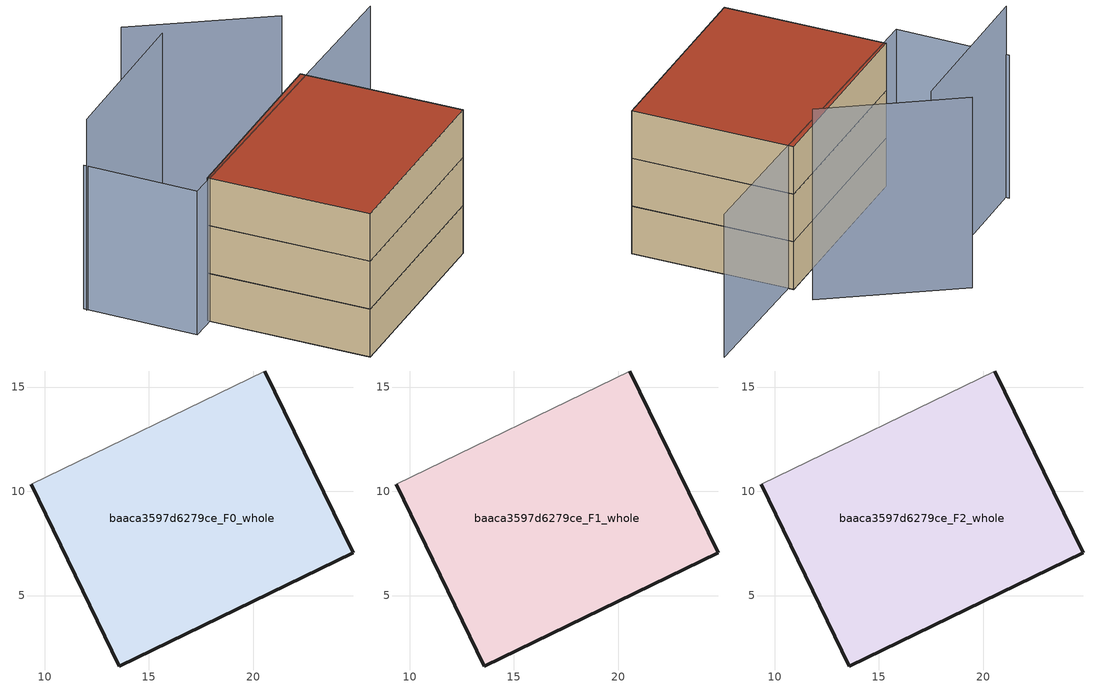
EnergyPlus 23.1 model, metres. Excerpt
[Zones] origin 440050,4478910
baaca3597d6279ce_F0_whole
 floor ground (EU_floor_Construction): 24.79,7.04 20.57,15.77 9.36,10.34 13.59,1.62 z0
 wall outside (EU_wall_Construction): 20.57,15.77 24.79,7.04 13.59,1.62 9.36,10.34 z0:3
 wall adiabatic (EU_wall_Construction): 9.36,10.34 20.57,15.77 z0:3
baaca3597d6279ce_F1_whole
 floor to baaca3597d6279ce_F0_whole (EU_floor_Construction): 24.79,7.04 20.56,15.77 9.36,10.34 13.58,1.62 z3
 wall outside (EU_wall_Construction): 20.57,15.77 24.79,7.04 13.59,1.62 9.36,10.34 z3:6
 wall adiabatic (EU_wall_Construction): 9.36,10.34 20.57,15.77 z3:6
baaca3597d6279ce_F2_whole
 floor to baaca3597d6279ce_F1_whole (EU_floor_Construction): 24.79,7.04 20.56,15.77 9.36,10.34 13.58,1.62 z6
 wall outside (EU_wall_Construction): 20.57,15.77 24.79,7.04 13.59,1.62 9.36,10.34 z6:9
 wall adiabatic (EU_wall_Construction): 9.36,10.34 20.57,15.77 z6:9
 roof outside (EU_roof_Construction): 20.57,15.77 24.79,7.04 13.59,1.62 9.36,10.34 z9
shading: 28.24,18.97 7.98,9.54 / 7.98,9.54 5.1,15.72 z0:9; 14.29,19.99 5.1,15.46 / 20.5,17.28 13,21.92 z0:12
[Building]
EU S2 Campaign: North Axis=0; Terrain=City; Solar Distribution=FullExterior
[Site:Location]
Madrid: Latitude=40.5; Longitude=-3.5; Time Zone=1; Elevation=609
[SizingPeriod:WeatherFileDays]
AnnualSizingPeriod: Begin Month=1; Begin Day of Month=1; End Month=12; End Day of Month=31; Day of Week for Start Day=Monday; Use Weather File Daylight Saving Period=No; Use Weather File Rain and Snow Indicators=No
[MATERIAL]
EU_InternalMass_Material: Roughness=MediumRough; Thickness=0.1; Conductivity=1; Density=1800; Specific Heat=900; Thermal Absorptance=0.9; Solar Absorptance=0.7; Visible Absorptance=0.7
[MATERIAL:NOMASS] Roughness=MediumRough; Thermal Absorptance=0.9; Solar Absorptance=0.7; Visible Absorptance=0.7
Name | Thermal Resistance
EU_wall_NoMass | 1.60022
EU_roof_NoMass | 1.57597
EU_floor_NoMass | 0.470652
[CONSTRUCTION]
EU_wall_Construction: EU_wall_NoMass
EU_roof_Construction: EU_roof_NoMass
EU_floor_Construction: EU_floor_NoMass
EU_InternalMass_Construction: EU_InternalMass_Material
[ZONE] Type=1; Multiplier=1; Ceiling Height=autocalculate; Floor Area=autocalculate; Part of Total Floor Area=Yes
Name | Volume
baaca3597d6279ce_F0_whole | 361.946
baaca3597d6279ce_F1_whole; baaca3597d6279ce_F2_whole | 361.947
[INTERNALMASS] Construction=EU_InternalMass_Construction; Surface Area=120.649
Name | Zone or ZoneList
baaca3597d6279ce_F0_whole_EU_InternalMass | baaca3597d6279ce_F0_whole
baaca3597d6279ce_F1_whole_EU_InternalMass | baaca3597d6279ce_F1_whole
baaca3597d6279ce_F2_whole_EU_InternalMass | baaca3597d6279ce_F2_whole
[OTHEREQUIPMENT] Fuel Type=Electricity; Design Level Calculation Method=Watts/Area; Power per Zone Floor Area=1; Fraction Latent=0; Fraction Radiant=0; Fraction Lost=0; Carbon Dioxide Generation Rate=0; EndUse Subcategory=EU_Step8_InternalGains
Name | Zone or ZoneList or Space or SpaceList | Schedule
EU_Step8_InternalGain_baaca3597d6279ce_F0_whole_f000 | baaca3597d6279ce_F0_whole | EU_Step8_GainSchedule_baaca3597d6279ce_F0_whole_f000
EU_Step8_InternalGain_baaca3597d6279ce_F1_whole_f000 | baaca3597d6279ce_F1_whole | EU_Step8_GainSchedule_baaca3597d6279ce_F1_whole_f000
EU_Step8_InternalGain_baaca3597d6279ce_F2_whole_f000 | baaca3597d6279ce_F2_whole | EU_Step8_GainSchedule_baaca3597d6279ce_F2_whole_f000
[ZONEVENTILATION:DESIGNFLOWRATE] Schedule=EU_AlwaysOn; Design Flow Rate Calculation Method=AirChanges/Hour; Air Changes per Hour=0.480704; Ventilation Type=Natural; Fan Pressure Rise=0; Fan Total Efficiency=1; Constant Term Coefficient=1; Temperature Term Coefficient=0; Velocity Term Coefficient=0; Velocity Squared Term Coefficient=0; Minimum Indoor Temperature=-100; Maximum Indoor Temperature=100; Delta Temperature=-100; Minimum Outdoor Temperature=-100; Maximum Outdoor Temperature=100; Maximum Wind Speed=40
Name | Zone or ZoneList or Space or SpaceList
EU_ConstantAir_baaca3597d6279ce_F0_whole | baaca3597d6279ce_F0_whole
EU_ConstantAir_baaca3597d6279ce_F1_whole | baaca3597d6279ce_F1_whole
EU_ConstantAir_baaca3597d6279ce_F2_whole | baaca3597d6279ce_F2_whole
[HVACTEMPLATE:THERMOSTAT] Constant Heating Setpoint=20; Constant Cooling Setpoint=50
EU_HeatOnly_baaca3597d6279ce_F0_whole; EU_HeatOnly_baaca3597d6279ce_F1_whole; EU_HeatOnly_baaca3597d6279ce_F2_whole
[HVACTEMPLATE:ZONE:IDEALLOADSAIRSYSTEM] System Availability Schedule=EU_AlwaysOn; Maximum Heating Supply Air Temperature=50; Minimum Cooling Supply Air Temperature=13; Maximum Heating Supply Air Humidity Ratio=0.0156; Minimum Cooling Supply Air Humidity Ratio=0.0077; Heating Limit=NoLimit; Cooling Limit=NoLimit; Heating Availability Schedule=EU_AlwaysOn; Cooling Availability Schedule=EU_CoolingOff; Dehumidification Control Type=ConstantSensibleHeatRatio; Cooling Sensible Heat Ratio=0.7; Dehumidification Setpoint=60; Humidification Control Type=None; Humidification Setpoint=30; Outdoor Air Method=None; Outdoor Air Flow Rate per Person=0.00944; Outdoor Air Flow Rate per Zone Floor Area=0; Outdoor Air Flow Rate per Zone=0; Demand Controlled Ventilation Type=None; Outdoor Air Economizer Type=NoEconomizer; Heat Recovery Type=None; Sensible Heat Recovery Effectiveness=0.7; Latent Heat Recovery Effectiveness=0.65
Name | Template Thermostat
baaca3597d6279ce_F0_whole | EU_HeatOnly_baaca3597d6279ce_F0_whole
baaca3597d6279ce_F1_whole | EU_HeatOnly_baaca3597d6279ce_F1_whole
baaca3597d6279ce_F2_whole | EU_HeatOnly_baaca3597d6279ce_F2_whole
[SIZING:ZONE] Zone Cooling Design Supply Air Temperature Input Method=SupplyAirTemperature; Zone Cooling Design Supply Air Temperature=13; Zone Heating Design Supply Air Temperature Input Method=SupplyAirTemperature; Zone Heating Design Supply Air Temperature=50; Zone Cooling Design Supply Air Humidity Ratio=0.008; Zone Heating Design Supply Air Humidity Ratio=0.008; Cooling Design Air Flow Method=DesignDay; Cooling Design Air Flow Rate=0; Cooling Minimum Air Flow per Zone Floor Area=0.000762; Cooling Minimum Air Flow=0; Cooling Minimum Air Flow Fraction=0.2; Heating Design Air Flow Method=DesignDay; Heating Design Air Flow Rate=0; Heating Maximum Air Flow per Zone Floor Area=0.002032; Heating Maximum Air Flow=0.141576; Heating Maximum Air Flow Fraction=0.3; Account for Dedicated Outdoor Air System=No; Dedicated Outdoor Air System Control Strategy=NeutralSupplyAir; Dedicated Outdoor Air Low Setpoint Temperature for Design=autosize; Dedicated Outdoor Air High Setpoint Temperature for Design=autosize; Zone Load Sizing Method=Sensible Load Only No Latent Load; Zone Latent Cooling Design Supply Air Humidity Ratio Input Method=HumidityRatioDifference; Zone Cooling Design Supply Air Humidity Ratio Difference=0.005; Zone Latent Heating Design Supply Air Humidity Ratio Input Method=HumidityRatioDifference; Zone Humidification Design Supply Air Humidity Ratio Difference=0.005
baaca3597d6279ce_F0_whole; baaca3597d6279ce_F1_whole; baaca3597d6279ce_F2_whole
[SCHEDULE:CONSTANT]
Name | Hourly Value
EU_AlwaysOn | 1
EU_CoolingOff | 0
[SCHEDULE:FILE] Column Number=1; Rows to Skip at Top=0; Number of Hours of Data=8760; Column Separator=Comma; Interpolate to Timestep=No; Minutes per Item=60; Adjust Schedule for Daylight Savings=Yes
Name | File
EU_Step8_GainSchedule_baaca3597d6279ce_F0_whole_f000 | ../../schedules/baaca3597d6279ce/baaca3597d6279ce_F0_whole_f000_gain.csv
EU_Step8_GainSchedule_baaca3597d6279ce_F1_whole_f000 | ../../schedules/baaca3597d6279ce/baaca3597d6279ce_F1_whole_f000_gain.csv
EU_Step8_GainSchedule_baaca3597d6279ce_F2_whole_f000 | ../../schedules/baaca3597d6279ce/baaca3597d6279ce_F2_whole_f000_gain.csv
